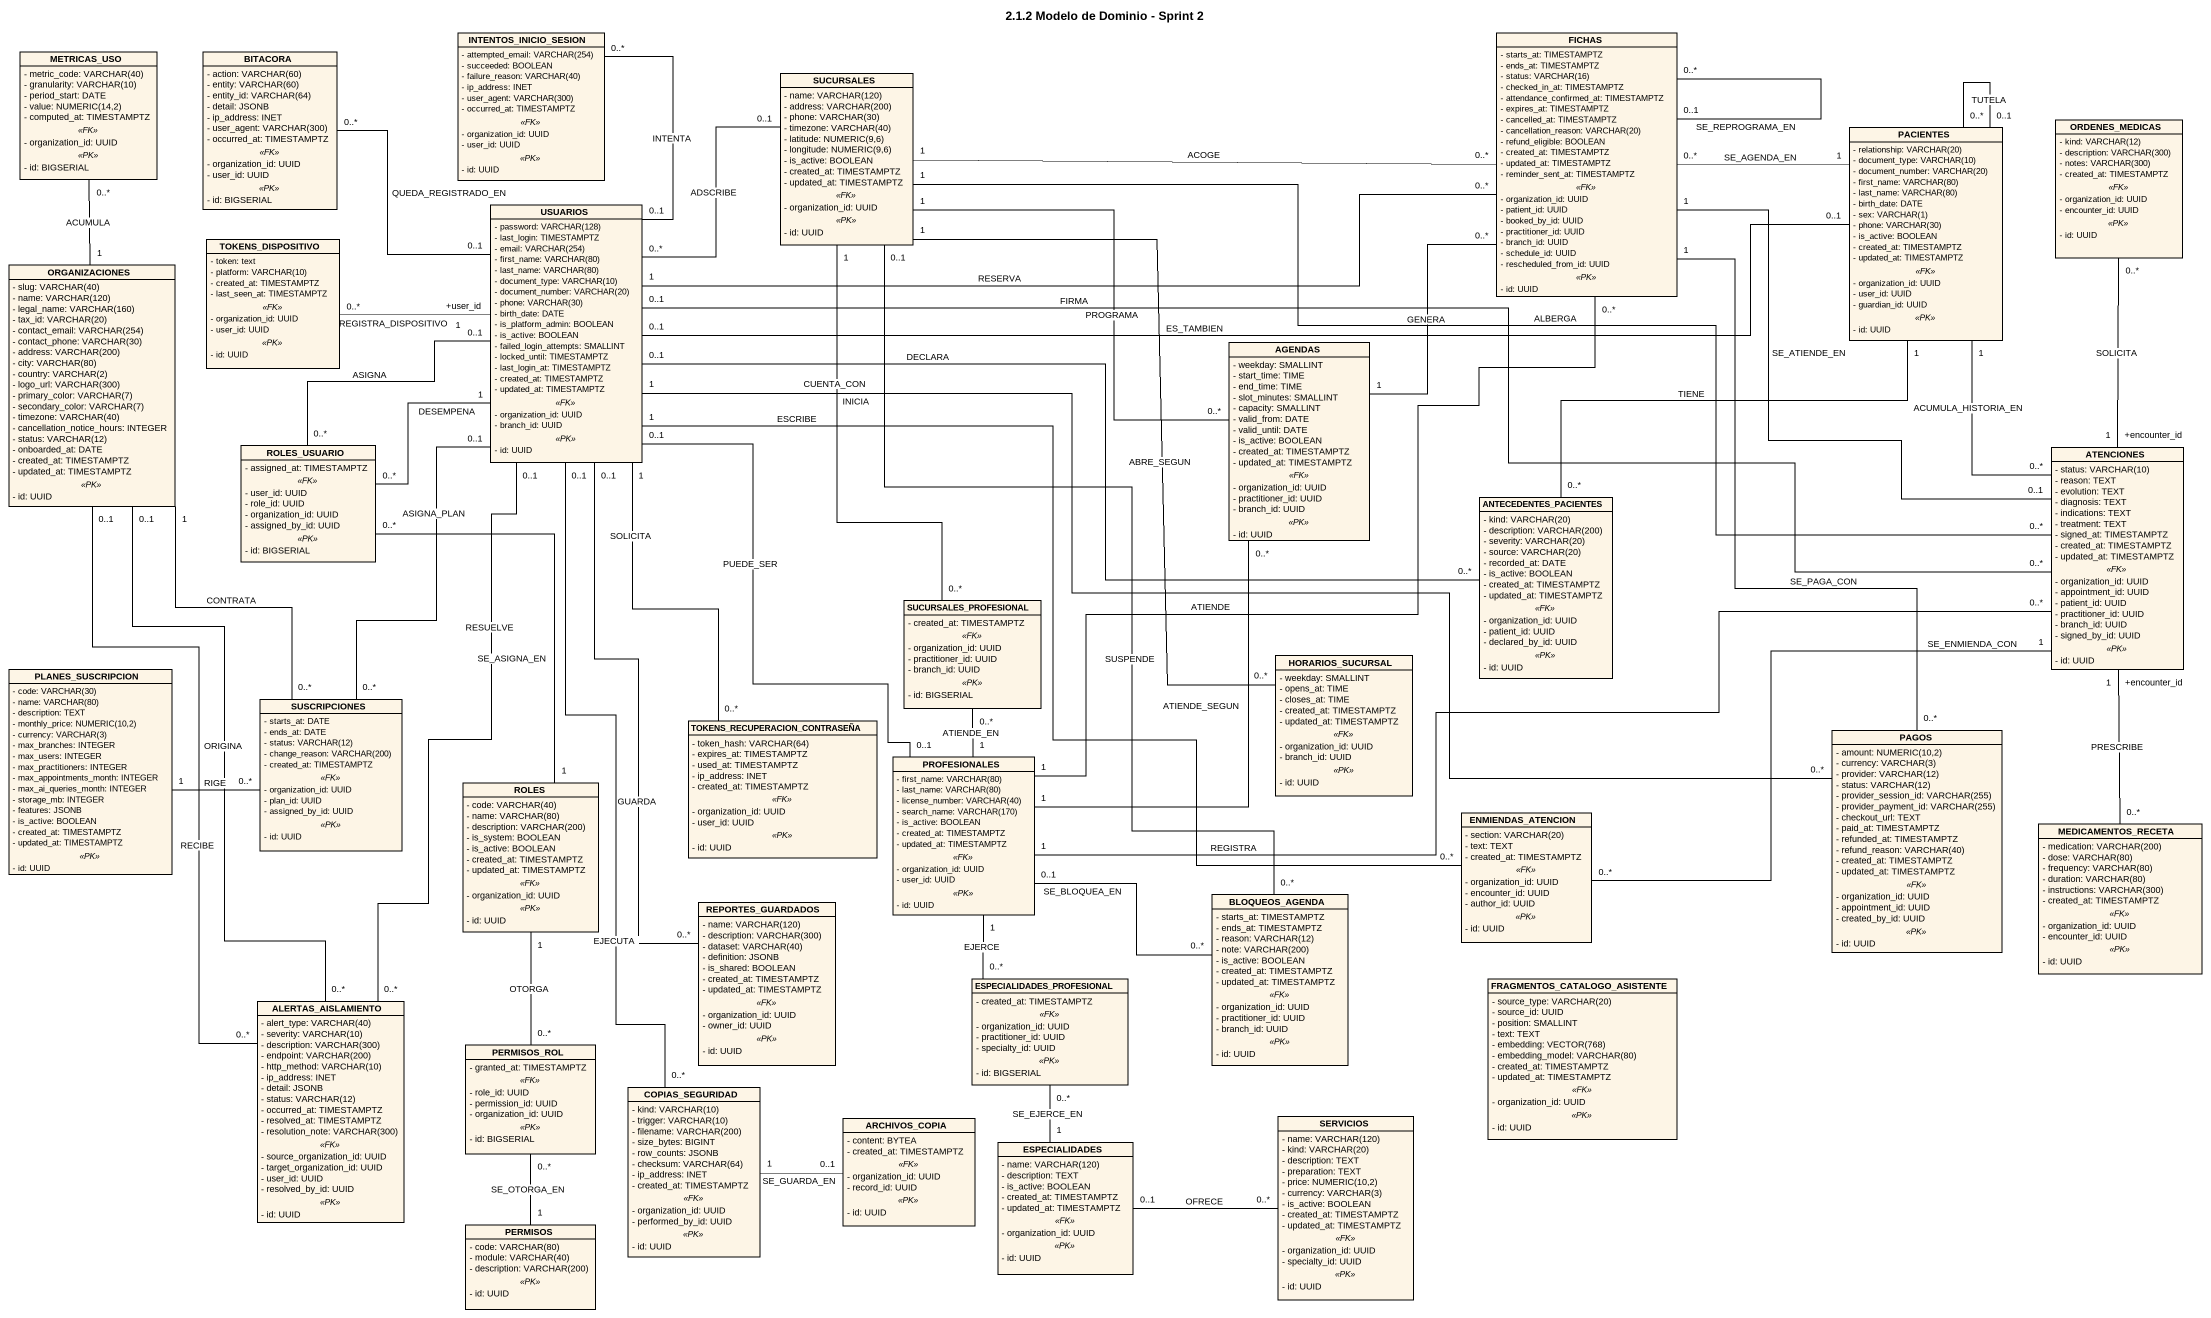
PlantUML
@startuml
title 2.1.2 Modelo de Dominio - Sprint 2
hide circle
hide empty members
skinparam classAttributeIconSize 0
class METRICAS_USO #FDF5E6 {
  {field} - metric_code: VARCHAR(40)
  {field} - granularity: VARCHAR(10)
  - period_start: DATE
  {field} - value: NUMERIC(14,2)
  - computed_at: TIMESTAMPTZ
  .. <<FK>> ..
  - organization_id: UUID
  .. <<PK>> ..
  - id: BIGSERIAL
}
class BITACORA #FDF5E6 {
  {field} - action: VARCHAR(60)
  {field} - entity: VARCHAR(60)
  {field} - entity_id: VARCHAR(64)
  - detail: JSONB
  - ip_address: INET
  {field} - user_agent: VARCHAR(300)
  - occurred_at: TIMESTAMPTZ
  .. <<FK>> ..
  - organization_id: UUID
  - user_id: UUID
  .. <<PK>> ..
  - id: BIGSERIAL
}
class INTENTOS_INICIO_SESION #FDF5E6 {
  {field} - attempted_email: VARCHAR(254)
  - succeeded: BOOLEAN
  {field} - failure_reason: VARCHAR(40)
  - ip_address: INET
  {field} - user_agent: VARCHAR(300)
  - occurred_at: TIMESTAMPTZ
  .. <<FK>> ..
  - organization_id: UUID
  - user_id: UUID
  .. <<PK>> ..
  - id: UUID
}
class FICHAS #FDF5E6 {
  - starts_at: TIMESTAMPTZ
  - ends_at: TIMESTAMPTZ
  {field} - status: VARCHAR(16)
  - checked_in_at: TIMESTAMPTZ
  - attendance_confirmed_at: TIMESTAMPTZ
  - expires_at: TIMESTAMPTZ
  - cancelled_at: TIMESTAMPTZ
  {field} - cancellation_reason: VARCHAR(20)
  - refund_eligible: BOOLEAN
  - created_at: TIMESTAMPTZ
  - updated_at: TIMESTAMPTZ
  - reminder_sent_at: TIMESTAMPTZ
  .. <<FK>> ..
  - organization_id: UUID
  - patient_id: UUID
  - booked_by_id: UUID
  - practitioner_id: UUID
  - branch_id: UUID
  - schedule_id: UUID
  - rescheduled_from_id: UUID
  .. <<PK>> ..
  - id: UUID
}
class SUCURSALES #FDF5E6 {
  {field} - name: VARCHAR(120)
  {field} - address: VARCHAR(200)
  {field} - phone: VARCHAR(30)
  {field} - timezone: VARCHAR(40)
  {field} - latitude: NUMERIC(9,6)
  {field} - longitude: NUMERIC(9,6)
  - is_active: BOOLEAN
  - created_at: TIMESTAMPTZ
  - updated_at: TIMESTAMPTZ
  .. <<FK>> ..
  - organization_id: UUID
  .. <<PK>> ..
  - id: UUID
}
class PACIENTES #FDF5E6 {
  {field} - relationship: VARCHAR(20)
  {field} - document_type: VARCHAR(10)
  {field} - document_number: VARCHAR(20)
  {field} - first_name: VARCHAR(80)
  {field} - last_name: VARCHAR(80)
  - birth_date: DATE
  {field} - sex: VARCHAR(1)
  {field} - phone: VARCHAR(30)
  - is_active: BOOLEAN
  - created_at: TIMESTAMPTZ
  - updated_at: TIMESTAMPTZ
  .. <<FK>> ..
  - organization_id: UUID
  - user_id: UUID
  - guardian_id: UUID
  .. <<PK>> ..
  - id: UUID
}
class ORDENES_MEDICAS #FDF5E6 {
  {field} - kind: VARCHAR(12)
  {field} - description: VARCHAR(300)
  {field} - notes: VARCHAR(300)
  - created_at: TIMESTAMPTZ
  .. <<FK>> ..
  - organization_id: UUID
  - encounter_id: UUID
  .. <<PK>> ..
  - id: UUID
}
class USUARIOS #FDF5E6 {
  {field} - password: VARCHAR(128)
  - last_login: TIMESTAMPTZ
  {field} - email: VARCHAR(254)
  {field} - first_name: VARCHAR(80)
  {field} - last_name: VARCHAR(80)
  {field} - document_type: VARCHAR(10)
  {field} - document_number: VARCHAR(20)
  {field} - phone: VARCHAR(30)
  - birth_date: DATE
  - is_platform_admin: BOOLEAN
  - is_active: BOOLEAN
  - failed_login_attempts: SMALLINT
  - locked_until: TIMESTAMPTZ
  - last_login_at: TIMESTAMPTZ
  - created_at: TIMESTAMPTZ
  - updated_at: TIMESTAMPTZ
  .. <<FK>> ..
  - organization_id: UUID
  - branch_id: UUID
  .. <<PK>> ..
  - id: UUID
}
class TOKENS_DISPOSITIVO #FDF5E6 {
  - token: text
  {field} - platform: VARCHAR(10)
  - created_at: TIMESTAMPTZ
  - last_seen_at: TIMESTAMPTZ
  .. <<FK>> ..
  - organization_id: UUID
  - user_id: UUID
  .. <<PK>> ..
  - id: UUID
}
class ORGANIZACIONES #FDF5E6 {
  {field} - slug: VARCHAR(40)
  {field} - name: VARCHAR(120)
  {field} - legal_name: VARCHAR(160)
  {field} - tax_id: VARCHAR(20)
  {field} - contact_email: VARCHAR(254)
  {field} - contact_phone: VARCHAR(30)
  {field} - address: VARCHAR(200)
  {field} - city: VARCHAR(80)
  {field} - country: VARCHAR(2)
  {field} - logo_url: VARCHAR(300)
  {field} - primary_color: VARCHAR(7)
  {field} - secondary_color: VARCHAR(7)
  {field} - timezone: VARCHAR(40)
  - cancellation_notice_hours: INTEGER
  {field} - status: VARCHAR(12)
  - onboarded_at: DATE
  - created_at: TIMESTAMPTZ
  - updated_at: TIMESTAMPTZ
  .. <<PK>> ..
  - id: UUID
}
class AGENDAS #FDF5E6 {
  - weekday: SMALLINT
  - start_time: TIME
  - end_time: TIME
  - slot_minutes: SMALLINT
  - capacity: SMALLINT
  - valid_from: DATE
  - valid_until: DATE
  - is_active: BOOLEAN
  - created_at: TIMESTAMPTZ
  - updated_at: TIMESTAMPTZ
  .. <<FK>> ..
  - organization_id: UUID
  - practitioner_id: UUID
  - branch_id: UUID
  .. <<PK>> ..
  - id: UUID
}
class ROLES_USUARIO #FDF5E6 {
  - assigned_at: TIMESTAMPTZ
  .. <<FK>> ..
  - user_id: UUID
  - role_id: UUID
  - organization_id: UUID
  - assigned_by_id: UUID
  .. <<PK>> ..
  - id: BIGSERIAL
}
class ATENCIONES #FDF5E6 {
  {field} - status: VARCHAR(10)
  - reason: TEXT
  - evolution: TEXT
  - diagnosis: TEXT
  - indications: TEXT
  - treatment: TEXT
  - signed_at: TIMESTAMPTZ
  - created_at: TIMESTAMPTZ
  - updated_at: TIMESTAMPTZ
  .. <<FK>> ..
  - organization_id: UUID
  - appointment_id: UUID
  - patient_id: UUID
  - practitioner_id: UUID
  - branch_id: UUID
  - signed_by_id: UUID
  .. <<PK>> ..
  - id: UUID
}
class ANTECEDENTES_PACIENTES #FDF5E6 {
  {field} - kind: VARCHAR(20)
  {field} - description: VARCHAR(200)
  {field} - severity: VARCHAR(20)
  {field} - source: VARCHAR(20)
  - recorded_at: DATE
  - is_active: BOOLEAN
  - created_at: TIMESTAMPTZ
  - updated_at: TIMESTAMPTZ
  .. <<FK>> ..
  - organization_id: UUID
  - patient_id: UUID
  - declared_by_id: UUID
  .. <<PK>> ..
  - id: UUID
}
class SUCURSALES_PROFESIONAL #FDF5E6 {
  - created_at: TIMESTAMPTZ
  .. <<FK>> ..
  - organization_id: UUID
  - practitioner_id: UUID
  - branch_id: UUID
  .. <<PK>> ..
  - id: BIGSERIAL
}
class PLANES_SUSCRIPCION #FDF5E6 {
  {field} - code: VARCHAR(30)
  {field} - name: VARCHAR(80)
  - description: TEXT
  {field} - monthly_price: NUMERIC(10,2)
  {field} - currency: VARCHAR(3)
  - max_branches: INTEGER
  - max_users: INTEGER
  - max_practitioners: INTEGER
  - max_appointments_month: INTEGER
  - max_ai_queries_month: INTEGER
  - storage_mb: INTEGER
  - features: JSONB
  - is_active: BOOLEAN
  - created_at: TIMESTAMPTZ
  - updated_at: TIMESTAMPTZ
  .. <<PK>> ..
  - id: UUID
}
class HORARIOS_SUCURSAL #FDF5E6 {
  - weekday: SMALLINT
  - opens_at: TIME
  - closes_at: TIME
  - created_at: TIMESTAMPTZ
  - updated_at: TIMESTAMPTZ
  .. <<FK>> ..
  - organization_id: UUID
  - branch_id: UUID
  .. <<PK>> ..
  - id: UUID
}
class SUSCRIPCIONES #FDF5E6 {
  - starts_at: DATE
  - ends_at: DATE
  {field} - status: VARCHAR(12)
  {field} - change_reason: VARCHAR(200)
  - created_at: TIMESTAMPTZ
  .. <<FK>> ..
  - organization_id: UUID
  - plan_id: UUID
  - assigned_by_id: UUID
  .. <<PK>> ..
  - id: UUID
}
class "TOKENS_RECUPERACION_CONTRASEÑA" as TOKENS_RECUPERACION #FDF5E6 {
  {field} - token_hash: VARCHAR(64)
  - expires_at: TIMESTAMPTZ
  - used_at: TIMESTAMPTZ
  - ip_address: INET
  - created_at: TIMESTAMPTZ
  .. <<FK>> ..
  - organization_id: UUID
  - user_id: UUID
  .. <<PK>> ..
  - id: UUID
}
class PAGOS #FDF5E6 {
  {field} - amount: NUMERIC(10,2)
  {field} - currency: VARCHAR(3)
  {field} - provider: VARCHAR(12)
  {field} - status: VARCHAR(12)
  {field} - provider_session_id: VARCHAR(255)
  {field} - provider_payment_id: VARCHAR(255)
  - checkout_url: TEXT
  - paid_at: TIMESTAMPTZ
  - refunded_at: TIMESTAMPTZ
  {field} - refund_reason: VARCHAR(40)
  - created_at: TIMESTAMPTZ
  - updated_at: TIMESTAMPTZ
  .. <<FK>> ..
  - organization_id: UUID
  - appointment_id: UUID
  - created_by_id: UUID
  .. <<PK>> ..
  - id: UUID
}
class ROLES #FDF5E6 {
  {field} - code: VARCHAR(40)
  {field} - name: VARCHAR(80)
  {field} - description: VARCHAR(200)
  - is_system: BOOLEAN
  - is_active: BOOLEAN
  - created_at: TIMESTAMPTZ
  - updated_at: TIMESTAMPTZ
  .. <<FK>> ..
  - organization_id: UUID
  .. <<PK>> ..
  - id: UUID
}
class PROFESIONALES #FDF5E6 {
  {field} - first_name: VARCHAR(80)
  {field} - last_name: VARCHAR(80)
  {field} - license_number: VARCHAR(40)
  {field} - search_name: VARCHAR(170)
  - is_active: BOOLEAN
  - created_at: TIMESTAMPTZ
  - updated_at: TIMESTAMPTZ
  .. <<FK>> ..
  - organization_id: UUID
  - user_id: UUID
  .. <<PK>> ..
  - id: UUID
}
class ENMIENDAS_ATENCION #FDF5E6 {
  {field} - section: VARCHAR(20)
  - text: TEXT
  - created_at: TIMESTAMPTZ
  .. <<FK>> ..
  - organization_id: UUID
  - encounter_id: UUID
  - author_id: UUID
  .. <<PK>> ..
  - id: UUID
}
class MEDICAMENTOS_RECETA #FDF5E6 {
  {field} - medication: VARCHAR(200)
  {field} - dose: VARCHAR(80)
  {field} - frequency: VARCHAR(80)
  {field} - duration: VARCHAR(80)
  {field} - instructions: VARCHAR(300)
  - created_at: TIMESTAMPTZ
  .. <<FK>> ..
  - organization_id: UUID
  - encounter_id: UUID
  .. <<PK>> ..
  - id: UUID
}
class REPORTES_GUARDADOS #FDF5E6 {
  {field} - name: VARCHAR(120)
  {field} - description: VARCHAR(300)
  {field} - dataset: VARCHAR(40)
  - definition: JSONB
  - is_shared: BOOLEAN
  - created_at: TIMESTAMPTZ
  - updated_at: TIMESTAMPTZ
  .. <<FK>> ..
  - organization_id: UUID
  - owner_id: UUID
  .. <<PK>> ..
  - id: UUID
}
class BLOQUEOS_AGENDA #FDF5E6 {
  - starts_at: TIMESTAMPTZ
  - ends_at: TIMESTAMPTZ
  {field} - reason: VARCHAR(12)
  {field} - note: VARCHAR(200)
  - is_active: BOOLEAN
  - created_at: TIMESTAMPTZ
  - updated_at: TIMESTAMPTZ
  .. <<FK>> ..
  - organization_id: UUID
  - practitioner_id: UUID
  - branch_id: UUID
  .. <<PK>> ..
  - id: UUID
}
class ESPECIALIDADES_PROFESIONAL #FDF5E6 {
  - created_at: TIMESTAMPTZ
  .. <<FK>> ..
  - organization_id: UUID
  - practitioner_id: UUID
  - specialty_id: UUID
  .. <<PK>> ..
  - id: BIGSERIAL
}
class "FRAGMENTOS_CATALOGO_ASISTENTE" as FRAGMENTOS_CATALOGO #FDF5E6 {
  {field} - source_type: VARCHAR(20)
  - source_id: UUID
  - position: SMALLINT
  - text: TEXT
  {field} - embedding: VECTOR(768)
  {field} - embedding_model: VARCHAR(80)
  - created_at: TIMESTAMPTZ
  - updated_at: TIMESTAMPTZ
  .. <<FK>> ..
  - organization_id: UUID
  .. <<PK>> ..
  - id: UUID
}
class ALERTAS_AISLAMIENTO #FDF5E6 {
  {field} - alert_type: VARCHAR(40)
  {field} - severity: VARCHAR(10)
  {field} - description: VARCHAR(300)
  {field} - endpoint: VARCHAR(200)
  {field} - http_method: VARCHAR(10)
  - ip_address: INET
  - detail: JSONB
  {field} - status: VARCHAR(12)
  - occurred_at: TIMESTAMPTZ
  - resolved_at: TIMESTAMPTZ
  {field} - resolution_note: VARCHAR(300)
  .. <<FK>> ..
  - source_organization_id: UUID
  - target_organization_id: UUID
  - user_id: UUID
  - resolved_by_id: UUID
  .. <<PK>> ..
  - id: UUID
}
class PERMISOS_ROL #FDF5E6 {
  - granted_at: TIMESTAMPTZ
  .. <<FK>> ..
  - role_id: UUID
  - permission_id: UUID
  - organization_id: UUID
  .. <<PK>> ..
  - id: BIGSERIAL
}
class COPIAS_SEGURIDAD #FDF5E6 {
  {field} - kind: VARCHAR(10)
  {field} - trigger: VARCHAR(10)
  {field} - filename: VARCHAR(200)
  - size_bytes: BIGINT
  - row_counts: JSONB
  {field} - checksum: VARCHAR(64)
  - ip_address: INET
  - created_at: TIMESTAMPTZ
  .. <<FK>> ..
  - organization_id: UUID
  - performed_by_id: UUID
  .. <<PK>> ..
  - id: UUID
}
class ARCHIVOS_COPIA #FDF5E6 {
  - content: BYTEA
  - created_at: TIMESTAMPTZ
  .. <<FK>> ..
  - organization_id: UUID
  - record_id: UUID
  .. <<PK>> ..
  - id: UUID
}
class SERVICIOS #FDF5E6 {
  {field} - name: VARCHAR(120)
  {field} - kind: VARCHAR(20)
  - description: TEXT
  - preparation: TEXT
  {field} - price: NUMERIC(10,2)
  {field} - currency: VARCHAR(3)
  - is_active: BOOLEAN
  - created_at: TIMESTAMPTZ
  - updated_at: TIMESTAMPTZ
  .. <<FK>> ..
  - organization_id: UUID
  - specialty_id: UUID
  .. <<PK>> ..
  - id: UUID
}
class ESPECIALIDADES #FDF5E6 {
  {field} - name: VARCHAR(120)
  - description: TEXT
  - is_active: BOOLEAN
  - created_at: TIMESTAMPTZ
  - updated_at: TIMESTAMPTZ
  .. <<FK>> ..
  - organization_id: UUID
  .. <<PK>> ..
  - id: UUID
}
class PERMISOS #FDF5E6 {
  {field} - code: VARCHAR(80)
  {field} - module: VARCHAR(40)
  {field} - description: VARCHAR(200)
  .. <<PK>> ..
  - id: UUID
}
FICHAS "0..1" -- "0..*" FICHAS : SE_REPROGRAMA_EN
FICHAS "1" -- "0..1" ATENCIONES : SE_ATIENDE_EN
FICHAS "1" -- "0..*" PAGOS : SE_PAGA_CON
SUCURSALES "1" -right- "0..*" FICHAS : ACOGE
SUCURSALES "0..1" -- "0..*" USUARIOS : ADSCRIBE
SUCURSALES "1" -- "0..*" AGENDAS : PROGRAMA
SUCURSALES "1" -right- "0..*" ATENCIONES : ALBERGA
SUCURSALES "1" -- "0..*" SUCURSALES_PROFESIONAL : CUENTA_CON
SUCURSALES "1" -- "0..*" HORARIOS_SUCURSAL : ABRE_SEGUN
SUCURSALES "0..1" -- "0..*" BLOQUEOS_AGENDA : SUSPENDE
PACIENTES "1" -left- "0..*" FICHAS : SE_AGENDA_EN
PACIENTES "0..1" -- "0..*" PACIENTES : TUTELA
PACIENTES "1" -- "0..*" ATENCIONES : ACUMULA_HISTORIA_EN
PACIENTES "1" -- "0..*" ANTECEDENTES_PACIENTES : TIENE
USUARIOS "0..1" -up- "0..*" BITACORA : QUEDA_REGISTRADO_EN
USUARIOS "0..1" -up- "0..*" INTENTOS_INICIO_SESION : INTENTA
USUARIOS "1" -right- "0..*" FICHAS : RESERVA
USUARIOS "0..1" -right- "0..1" PACIENTES : ES_TAMBIEN
USUARIOS "+user_id\n1" -left- "0..*" TOKENS_DISPOSITIVO : REGISTRA_DISPOSITIVO
USUARIOS "1" -- "0..*" ROLES_USUARIO : DESEMPENA
USUARIOS "0..1" -- "0..*" ROLES_USUARIO : ASIGNA
USUARIOS "0..1" -right- "0..*" ATENCIONES : FIRMA
USUARIOS "0..1" -right- "0..*" ANTECEDENTES_PACIENTES : DECLARA
USUARIOS "0..1" -- "0..*" SUSCRIPCIONES : ASIGNA_PLAN
USUARIOS "1" -- "0..*" TOKENS_RECUPERACION : SOLICITA
USUARIOS "1" -right- "0..*" PAGOS : INICIA
USUARIOS "0..1" -- "0..1" PROFESIONALES : PUEDE_SER
USUARIOS "1" -right- "0..*" ENMIENDAS_ATENCION : ESCRIBE
USUARIOS "0..1" -- "0..*" REPORTES_GUARDADOS : GUARDA
USUARIOS "0..1" -- "0..*" ALERTAS_AISLAMIENTO : RESUELVE
USUARIOS "0..1" -- "0..*" COPIAS_SEGURIDAD : EJECUTA
ORGANIZACIONES "1" -up- "0..*" METRICAS_USO : ACUMULA
ORGANIZACIONES "1" -- "0..*" SUSCRIPCIONES : CONTRATA
ORGANIZACIONES "0..1" -- "0..*" ALERTAS_AISLAMIENTO : ORIGINA
ORGANIZACIONES "0..1" -- "0..*" ALERTAS_AISLAMIENTO : RECIBE
AGENDAS "1" -up- "0..*" FICHAS : GENERA
ATENCIONES "+encounter_id\n1" -up- "0..*" ORDENES_MEDICAS : SOLICITA
ATENCIONES "1" -left- "0..*" ENMIENDAS_ATENCION : SE_ENMIENDA_CON
ATENCIONES "+encounter_id\n1" -- "0..*" MEDICAMENTOS_RECETA : PRESCRIBE
PLANES_SUSCRIPCION "1" -right- "0..*" SUSCRIPCIONES : RIGE
ROLES "1" -up- "0..*" ROLES_USUARIO : SE_ASIGNA_EN
ROLES "1" -- "0..*" PERMISOS_ROL : OTORGA
PROFESIONALES "1" -up- "0..*" FICHAS : ATIENDE
PROFESIONALES "1" -up- "0..*" AGENDAS : ATIENDE_SEGUN
PROFESIONALES "1" -right- "0..*" ATENCIONES : REGISTRA
PROFESIONALES "1" -up- "0..*" SUCURSALES_PROFESIONAL : ATIENDE_EN
PROFESIONALES "0..1" -right- "0..*" BLOQUEOS_AGENDA : SE_BLOQUEA_EN
PROFESIONALES "1" -- "0..*" ESPECIALIDADES_PROFESIONAL : EJERCE
COPIAS_SEGURIDAD "1" -right- "0..1" ARCHIVOS_COPIA : SE_GUARDA_EN
ESPECIALIDADES "1" -up- "0..*" ESPECIALIDADES_PROFESIONAL : SE_EJERCE_EN
ESPECIALIDADES "0..1" -right- "0..*" SERVICIOS : OFRECE
PERMISOS "1" -up- "0..*" PERMISOS_ROL : SE_OTORGA_EN
@enduml
